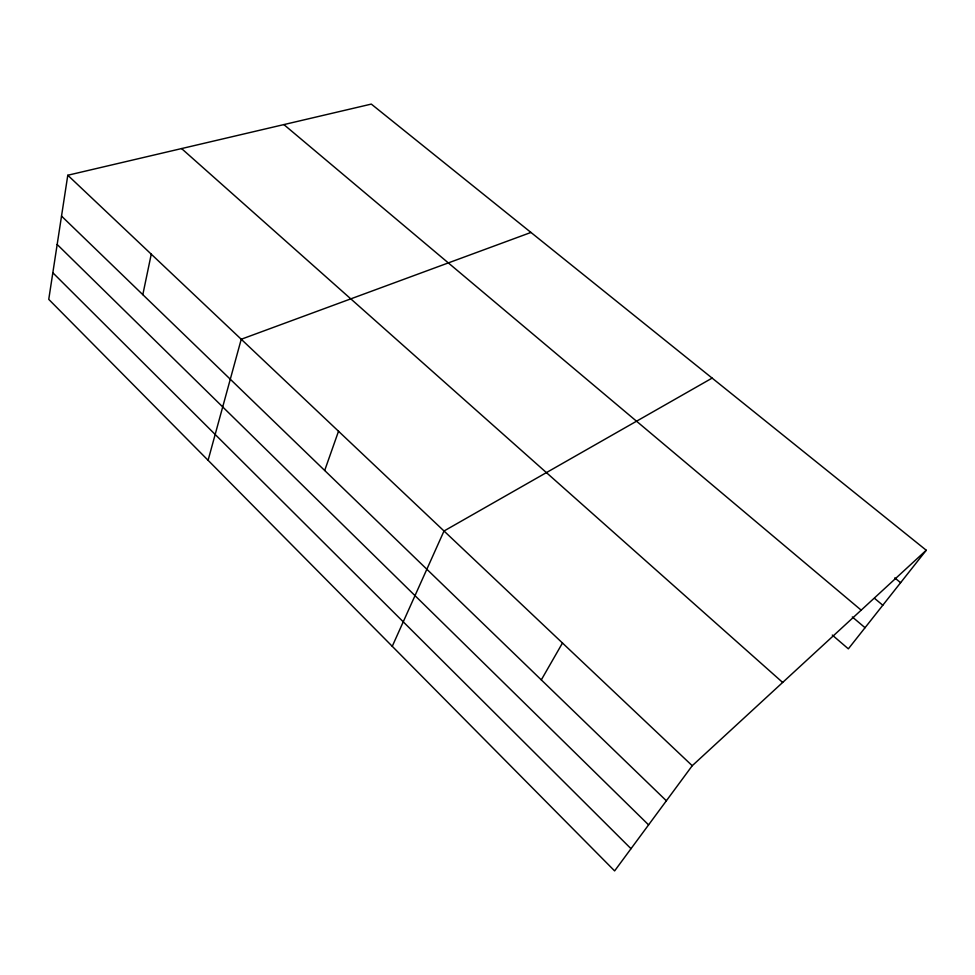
<?xml version="1.0" encoding="UTF-8"?>
<svg xmlns="http://www.w3.org/2000/svg" width="975" height="975" viewBox="0 0 975 975"><rect width="100%" height="100%" fill="white"/><g stroke="black" fill="none" stroke-linecap="round" stroke-linejoin="round"><path stroke-width="1.46" d="M67.787 175.244L48.75 299.362L614.616 870.907L692.238 765.716L926.25 550.241L371.304 104.093L67.787 175.244L692.238 765.716M142.813 294.669L151.259 254.17M208.089 460.31L241.239 339.251L530.948 232.452M324.687 470.486L338.52 431.242M392.255 646.315L444.015 531.009L712.128 378.105M541.308 679.88L562.477 643.013M926.25 550.241L848.348 648.838L832.284 635.066M894.77 577.895L900.608 582.697M874.612 598.406L882.802 605.231M283.883 124.593L861.181 610.155M852.308 616.943L865.044 627.717M181.582 148.566L782.669 682.451M61.522 216.084L666.364 800.78M57.172 244.469L648.582 824.874M52.833 272.756L630.996 848.689"/></g></svg>
